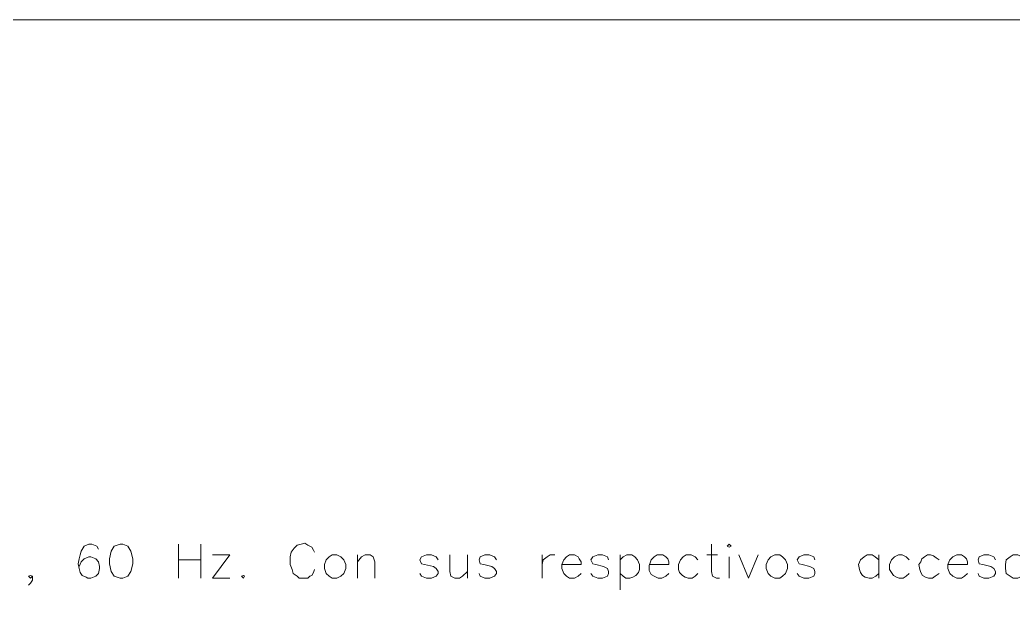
# Model space of a CAD drawing. Extents: x 604418 to 606014, y 1310869 to 1312555.
# Drawn here: x 605446.81 to 605465.61, y 1311173.74 to 1311184.73 of the extents above; entities that cross this region are included whole.
import ezdxf

# ---------------------------------------------------------------- set-up
doc = ezdxf.new("R2010")
doc.units = 0
doc.header["$MEASUREMENT"] = 0
doc.layers.get('0').update_dxf_attribs({"color": 10})

msp = doc.modelspace()

# ---------------------------------------------------------------- linework, layer by layer
at = {"color": 7, "lineweight": 13}
msp.add_lwpolyline([(605420.505, 1311106.841), (605480.689, 1311106.841), (605480.689, 1311184.727), (605420.505, 1311184.727)], close=True, dxfattribs=at)
for points in [[(605448.298, 1311174.705), (605448.261, 1311174.76), (605448.169, 1311174.797), (605448.114, 1311174.797), (605448.022, 1311174.76), (605447.966, 1311174.668), (605447.948, 1311174.594), (605447.93, 1311174.52), (605447.911, 1311174.428), (605447.93, 1311174.336), (605447.948, 1311174.263), (605447.985, 1311174.207), (605448.059, 1311174.17), (605448.095, 1311174.152), (605448.151, 1311174.152), (605448.243, 1311174.189), (605448.298, 1311174.244), (605448.316, 1311174.336), (605448.316, 1311174.373), (605448.298, 1311174.465), (605448.243, 1311174.52), (605448.151, 1311174.557), (605448.114, 1311174.557), (605448.022, 1311174.52), (605447.966, 1311174.465), (605447.93, 1311174.373)], [(605448.703, 1311174.797), (605448.593, 1311174.76), (605448.537, 1311174.668), (605448.501, 1311174.52), (605448.501, 1311174.428), (605448.537, 1311174.281), (605448.593, 1311174.189), (605448.703, 1311174.152), (605448.758, 1311174.152), (605448.851, 1311174.189), (605448.906, 1311174.281), (605448.943, 1311174.428), (605448.943, 1311174.52), (605448.906, 1311174.668), (605448.851, 1311174.76), (605448.758, 1311174.797), (605448.703, 1311174.797)], [(605449.808, 1311174.797), (605449.808, 1311174.152)], [(605450.232, 1311174.797), (605450.232, 1311174.152)], [(605452.387, 1311174.649), (605452.368, 1311174.686), (605452.332, 1311174.741), (605452.258, 1311174.778), (605452.203, 1311174.815), (605452.129, 1311174.797), (605452.055, 1311174.778), (605452, 1311174.723), (605451.945, 1311174.649), (605451.926, 1311174.557), (605451.926, 1311174.41), (605451.963, 1311174.318), (605451.982, 1311174.244), (605452.055, 1311174.189), (605452.092, 1311174.152), (605452.147, 1311174.152), (605452.203, 1311174.152), (605452.258, 1311174.152), (605452.295, 1311174.189), (605452.332, 1311174.207), (605452.368, 1311174.263), (605452.387, 1311174.318)], [(605459.901, 1311174.797), (605459.901, 1311174.281), (605459.92, 1311174.189), (605459.993, 1311174.152), (605460.049, 1311174.152)], [(605460.196, 1311174.76), (605460.233, 1311174.741), (605460.27, 1311174.76), (605460.233, 1311174.797), (605460.196, 1311174.76)], [(605450.453, 1311174.152), (605450.784, 1311174.594), (605450.453, 1311174.594)], [(605452.718, 1311174.594), (605452.663, 1311174.557), (605452.608, 1311174.502), (605452.571, 1311174.41), (605452.571, 1311174.336), (605452.608, 1311174.244), (605452.663, 1311174.189), (605452.718, 1311174.152), (605452.81, 1311174.152), (605452.884, 1311174.189), (605452.939, 1311174.244), (605452.976, 1311174.336), (605452.976, 1311174.41), (605452.939, 1311174.502), (605452.884, 1311174.557), (605452.81, 1311174.594), (605452.718, 1311174.594)], [(605453.197, 1311174.594), (605453.197, 1311174.152)], [(605453.197, 1311174.465), (605453.271, 1311174.557), (605453.345, 1311174.594), (605453.437, 1311174.594), (605453.492, 1311174.557), (605453.529, 1311174.465), (605453.529, 1311174.152)], [(605454.726, 1311174.502), (605454.689, 1311174.557), (605454.597, 1311174.594), (605454.505, 1311174.594), (605454.413, 1311174.557), (605454.376, 1311174.502), (605454.413, 1311174.428), (605454.468, 1311174.41), (605454.634, 1311174.373), (605454.689, 1311174.336), (605454.726, 1311174.281), (605454.726, 1311174.244), (605454.689, 1311174.189), (605454.597, 1311174.152), (605454.505, 1311174.152), (605454.413, 1311174.189), (605454.376, 1311174.244)], [(605454.947, 1311174.594), (605454.947, 1311174.281), (605454.965, 1311174.189), (605455.039, 1311174.152), (605455.131, 1311174.152), (605455.186, 1311174.189), (605455.278, 1311174.281)], [(605455.278, 1311174.594), (605455.278, 1311174.152)], [(605455.831, 1311174.502), (605455.794, 1311174.557), (605455.702, 1311174.594), (605455.61, 1311174.594), (605455.518, 1311174.557), (605455.499, 1311174.502), (605455.518, 1311174.428), (605455.592, 1311174.41), (605455.739, 1311174.373), (605455.794, 1311174.336), (605455.831, 1311174.281), (605455.831, 1311174.244), (605455.794, 1311174.189), (605455.702, 1311174.152), (605455.61, 1311174.152), (605455.518, 1311174.189), (605455.499, 1311174.244)], [(605456.697, 1311174.594), (605456.697, 1311174.152)], [(605456.697, 1311174.41), (605456.715, 1311174.502), (605456.789, 1311174.557), (605456.844, 1311174.594), (605456.936, 1311174.594)], [(605457.065, 1311174.41), (605457.433, 1311174.41), (605457.433, 1311174.465), (605457.396, 1311174.52), (605457.378, 1311174.557), (605457.304, 1311174.594), (605457.212, 1311174.594), (605457.157, 1311174.557), (605457.102, 1311174.502), (605457.065, 1311174.41), (605457.065, 1311174.336), (605457.102, 1311174.244), (605457.157, 1311174.189), (605457.212, 1311174.152), (605457.304, 1311174.152), (605457.378, 1311174.189), (605457.433, 1311174.244)], [(605457.949, 1311174.502), (605457.931, 1311174.557), (605457.839, 1311174.594), (605457.746, 1311174.594), (605457.654, 1311174.557), (605457.618, 1311174.502), (605457.654, 1311174.428), (605457.71, 1311174.41), (605457.857, 1311174.373), (605457.931, 1311174.336), (605457.949, 1311174.281), (605457.949, 1311174.244), (605457.931, 1311174.189), (605457.839, 1311174.152), (605457.746, 1311174.152), (605457.654, 1311174.189), (605457.618, 1311174.244)], [(605458.17, 1311174.594), (605458.17, 1311173.931)], [(605458.17, 1311174.502), (605458.225, 1311174.557), (605458.299, 1311174.594), (605458.391, 1311174.594), (605458.446, 1311174.557), (605458.502, 1311174.502), (605458.538, 1311174.41), (605458.538, 1311174.318), (605458.52, 1311174.263), (605458.465, 1311174.207), (605458.409, 1311174.17), (605458.354, 1311174.152), (605458.281, 1311174.152), (605458.225, 1311174.189), (605458.17, 1311174.244)], [(605458.723, 1311174.41), (605459.091, 1311174.41), (605459.091, 1311174.465), (605459.073, 1311174.52), (605459.036, 1311174.557), (605458.98, 1311174.594), (605458.87, 1311174.594), (605458.815, 1311174.557), (605458.759, 1311174.502), (605458.741, 1311174.447), (605458.723, 1311174.391), (605458.723, 1311174.299), (605458.759, 1311174.226), (605458.815, 1311174.189), (605458.888, 1311174.152), (605458.962, 1311174.152), (605459.036, 1311174.189), (605459.091, 1311174.244)], [(605459.643, 1311174.502), (605459.588, 1311174.557), (605459.515, 1311174.594), (605459.422, 1311174.594), (605459.367, 1311174.557), (605459.312, 1311174.502), (605459.275, 1311174.41), (605459.275, 1311174.318), (605459.294, 1311174.263), (605459.349, 1311174.207), (605459.404, 1311174.17), (605459.459, 1311174.152), (605459.533, 1311174.152), (605459.588, 1311174.189), (605459.643, 1311174.244)], [(605459.809, 1311174.594), (605460.012, 1311174.594)], [(605460.417, 1311174.594), (605460.601, 1311174.152), (605460.785, 1311174.594)], [(605461.099, 1311174.594), (605461.025, 1311174.557), (605460.97, 1311174.502), (605460.933, 1311174.41), (605460.933, 1311174.336), (605460.97, 1311174.244), (605461.025, 1311174.189), (605461.099, 1311174.152), (605461.191, 1311174.152), (605461.246, 1311174.189), (605461.301, 1311174.244), (605461.338, 1311174.336), (605461.338, 1311174.41), (605461.301, 1311174.502), (605461.246, 1311174.557), (605461.191, 1311174.594), (605461.099, 1311174.594)], [(605461.854, 1311174.502), (605461.835, 1311174.557), (605461.743, 1311174.594), (605461.651, 1311174.594), (605461.559, 1311174.557), (605461.522, 1311174.502), (605461.559, 1311174.428), (605461.614, 1311174.41), (605461.762, 1311174.373), (605461.835, 1311174.336), (605461.854, 1311174.281), (605461.854, 1311174.244), (605461.835, 1311174.189), (605461.743, 1311174.152), (605461.651, 1311174.152), (605461.559, 1311174.189), (605461.522, 1311174.244)], [(605463.069, 1311174.502), (605462.996, 1311174.557), (605462.94, 1311174.594), (605462.848, 1311174.594), (605462.793, 1311174.557), (605462.719, 1311174.502), (605462.682, 1311174.41), (605462.701, 1311174.318), (605462.719, 1311174.263), (605462.756, 1311174.207), (605462.811, 1311174.17), (605462.885, 1311174.152), (605462.94, 1311174.152), (605463.014, 1311174.189), (605463.069, 1311174.244)], [(605463.069, 1311174.594), (605463.069, 1311174.152)], [(605463.64, 1311174.502), (605463.585, 1311174.557), (605463.511, 1311174.594), (605463.438, 1311174.594), (605463.364, 1311174.557), (605463.309, 1311174.502), (605463.272, 1311174.41), (605463.272, 1311174.318), (605463.309, 1311174.263), (605463.346, 1311174.207), (605463.401, 1311174.17), (605463.456, 1311174.152), (605463.53, 1311174.152), (605463.585, 1311174.189), (605463.64, 1311174.244)], [(605464.211, 1311174.502), (605464.156, 1311174.539), (605464.101, 1311174.576), (605464.045, 1311174.594), (605463.99, 1311174.594), (605463.935, 1311174.557), (605463.88, 1311174.52), (605463.861, 1311174.465), (605463.824, 1311174.41), (605463.843, 1311174.318), (605463.861, 1311174.263), (605463.898, 1311174.207), (605463.953, 1311174.17), (605464.009, 1311174.152), (605464.082, 1311174.152), (605464.137, 1311174.189), (605464.211, 1311174.244)], [(605464.377, 1311174.41), (605464.745, 1311174.41), (605464.745, 1311174.465), (605464.727, 1311174.52), (605464.69, 1311174.557), (605464.635, 1311174.594), (605464.543, 1311174.594), (605464.469, 1311174.557), (605464.414, 1311174.502), (605464.377, 1311174.41), (605464.377, 1311174.336), (605464.414, 1311174.244), (605464.469, 1311174.189), (605464.543, 1311174.152), (605464.635, 1311174.152), (605464.69, 1311174.189), (605464.745, 1311174.244)], [(605465.279, 1311174.502), (605465.243, 1311174.557), (605465.15, 1311174.594), (605465.058, 1311174.594), (605464.966, 1311174.557), (605464.948, 1311174.502), (605464.966, 1311174.428), (605465.04, 1311174.41), (605465.187, 1311174.373), (605465.243, 1311174.336), (605465.279, 1311174.281), (605465.279, 1311174.244), (605465.243, 1311174.189), (605465.15, 1311174.152), (605465.058, 1311174.152), (605464.966, 1311174.189), (605464.948, 1311174.244)], [(605465.611, 1311174.594), (605465.556, 1311174.557), (605465.482, 1311174.502), (605465.464, 1311174.41), (605465.464, 1311174.336), (605465.482, 1311174.244), (605465.556, 1311174.189), (605465.611, 1311174.152), (605465.703, 1311174.152), (605465.777, 1311174.189), (605465.832, 1311174.244), (605465.869, 1311174.336), (605465.869, 1311174.41), (605465.832, 1311174.502), (605465.777, 1311174.557), (605465.703, 1311174.594), (605465.611, 1311174.594)], [(605449.808, 1311174.502), (605450.232, 1311174.502)], [(605460.233, 1311174.557), (605460.233, 1311174.152)], [(605447.046, 1311174.189), (605447.009, 1311174.152), (605446.972, 1311174.189), (605447.009, 1311174.207), (605447.046, 1311174.189), (605447.046, 1311174.115), (605447.009, 1311174.06), (605446.972, 1311174.023)], [(605451.042, 1311174.207), (605451.005, 1311174.189), (605451.042, 1311174.152), (605451.061, 1311174.189), (605451.042, 1311174.207)], [(605450.453, 1311174.152), (605450.784, 1311174.152)]]:
    msp.add_lwpolyline(points, dxfattribs=at)

doc.saveas('drawing.dxf')
